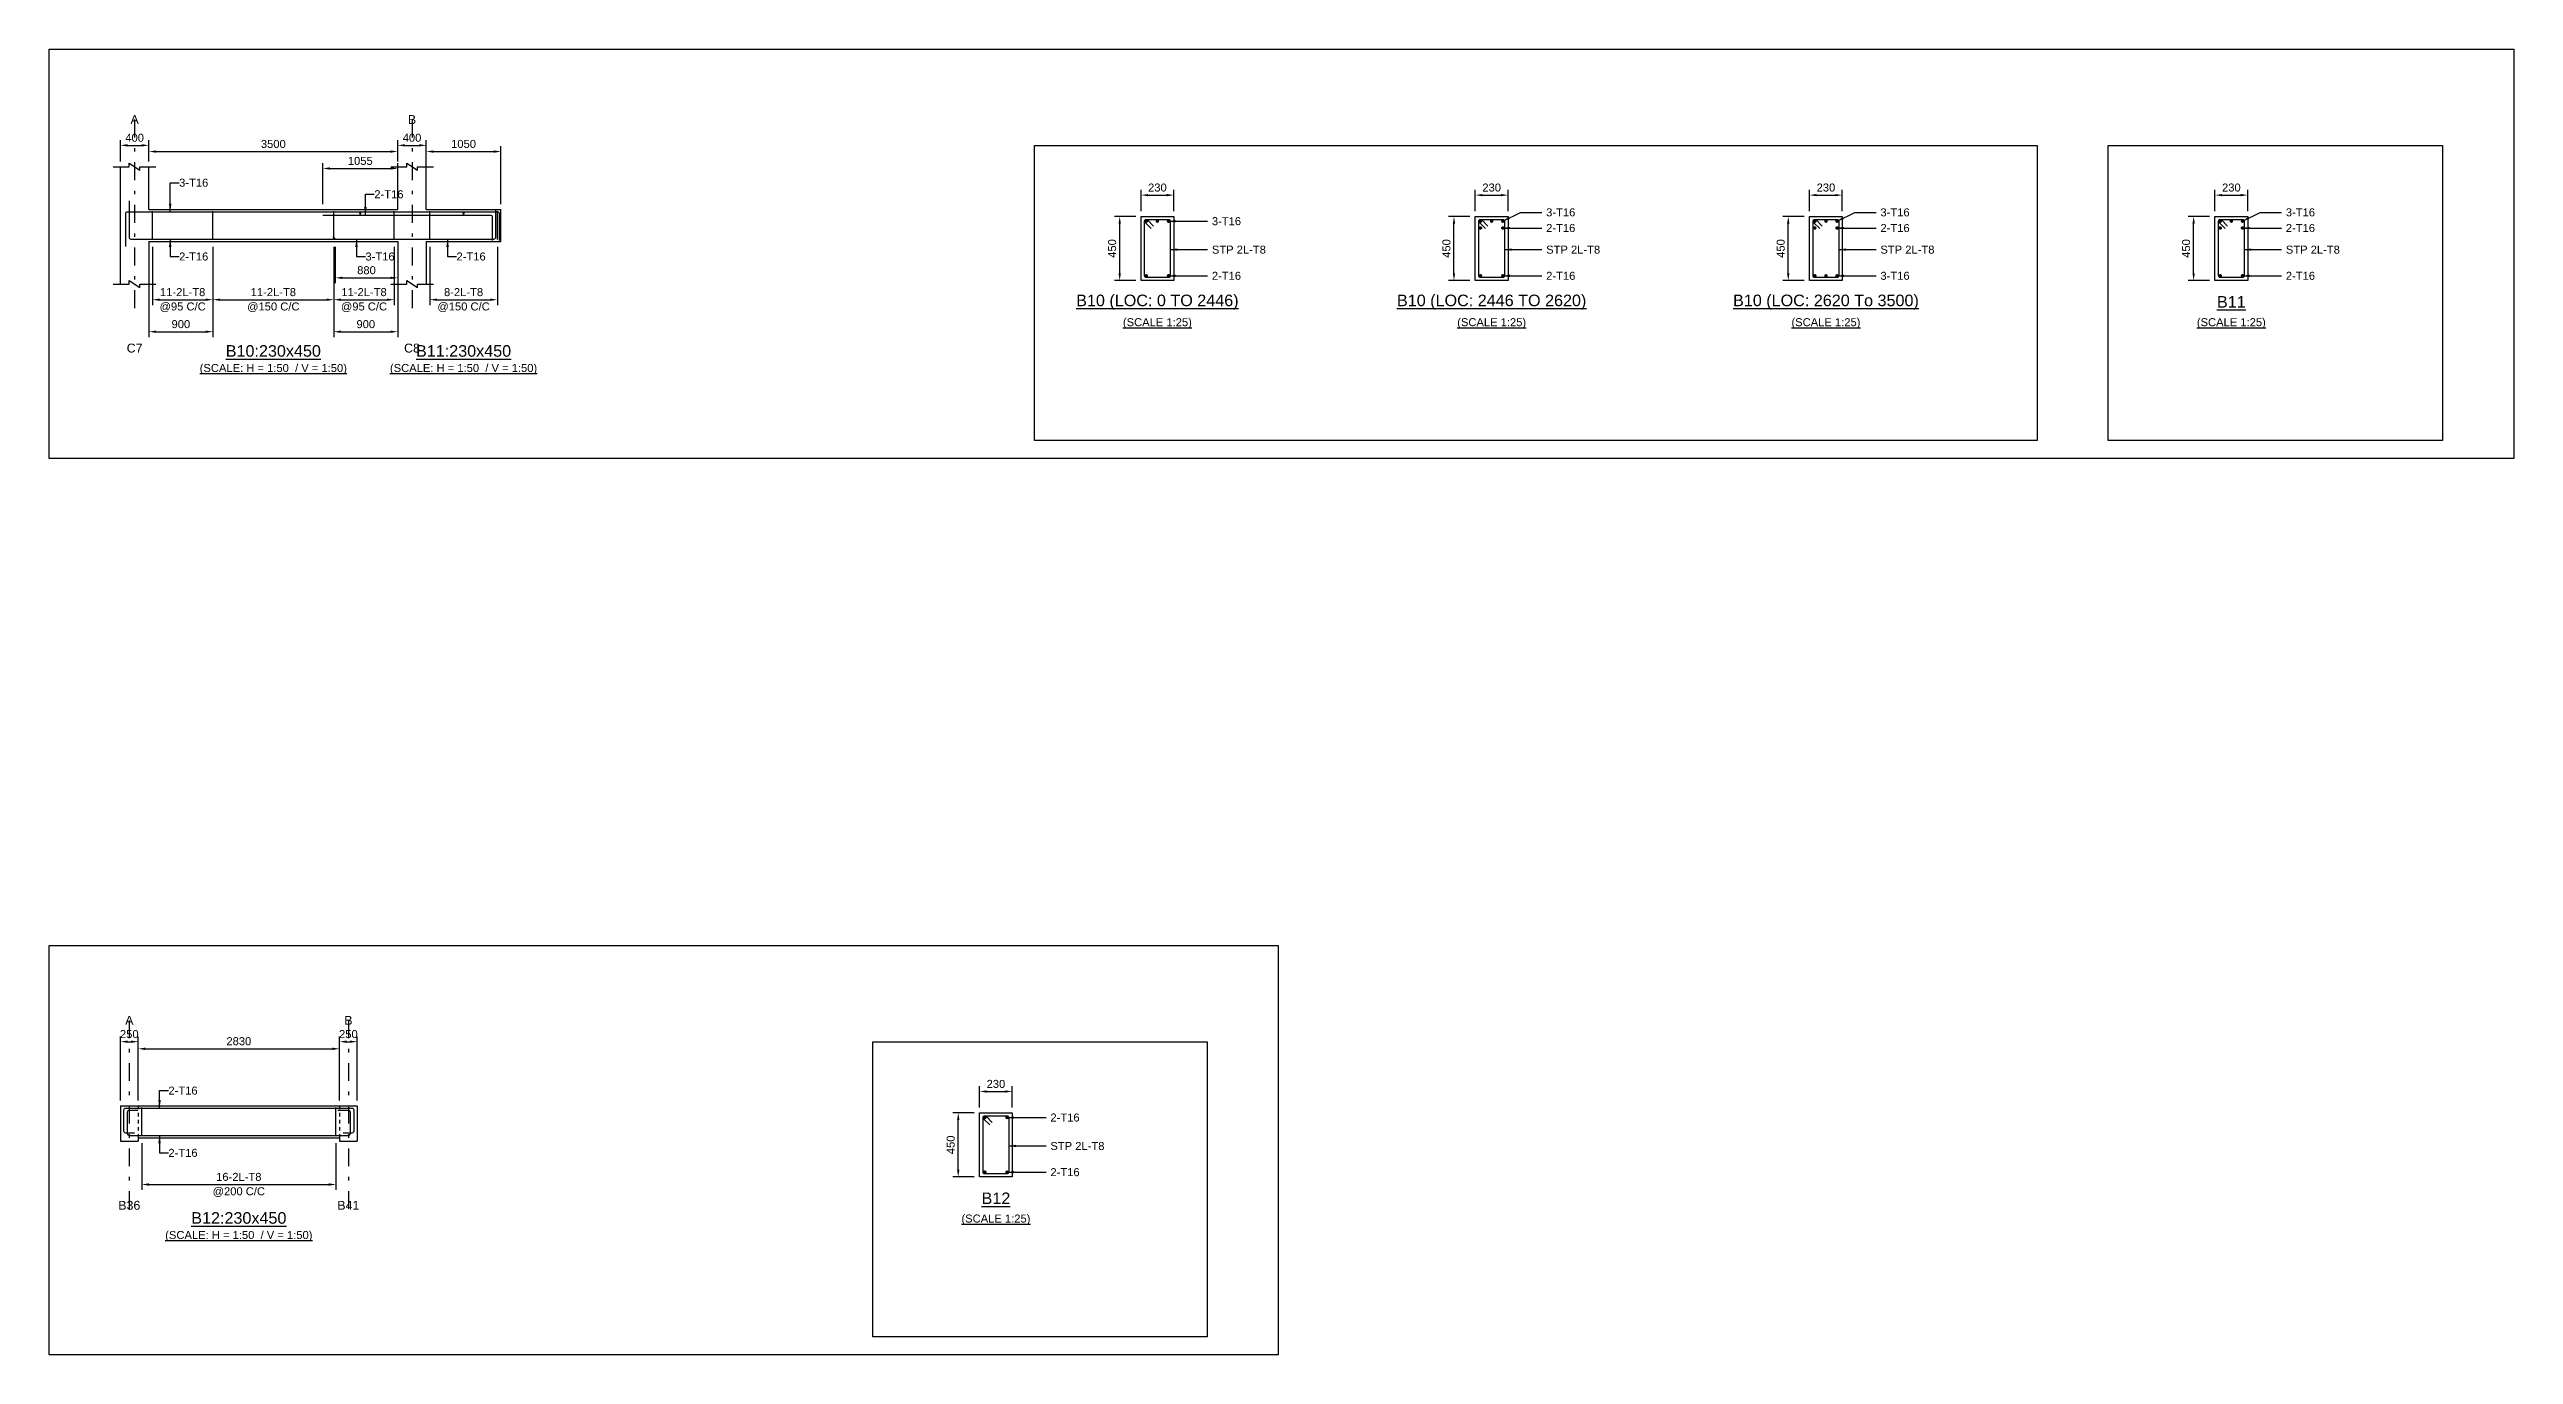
# Model space of a CAD drawing. Header units: inches. Extents: x -2000 to 143800, y -765100 to 3300.
# Drawn here: x -2000 to 67300, y -184800 to -148100 of the extents above; entities that cross this region are included whole.
import ezdxf
from ezdxf.enums import TextEntityAlignment as Align

# ---------------------------------------------------------------- set-up
doc = ezdxf.new("R2010")
doc.units = ezdxf.units.IN
doc.header["$LTSCALE"] = 1000
doc.header["$MEASUREMENT"] = 0
doc.linetypes.add('SCCenter', pattern=[1.2, 0.5, -0.3, 0.1, -0.3])
doc.linetypes.add('SCHidden', pattern=[0.2, 0.1, -0.1])
for name, color, linetype in [('Concrete Line', 2, 'Continuous'), ('Cut Line', 31, 'Continuous'), ('Dimension', 31, 'Continuous'), ('Grid', 8, 'Continuous'), ('Labels', 4, 'Continuous'), ('Labels_Support', 4, 'Continuous'), ('Link', 225, 'Continuous'), ('Reinforcement', 4, 'Continuous'), ('Schedule Border', 60, 'Continuous'), ('Spacer', 4, 'Continuous'), ('Text', 31, 'Continuous'), ('Text_Scale', 31, 'Continuous')]:
    doc.layers.add(name, color=color, linetype=linetype)
doc.styles.add('SC-SansSerif', font='SansSerif')
doc.styles.get("Standard").update_dxf_attribs({"font": 'txt.shx'})
doc.dimstyles.new('SCBBSDimStyl', dxfattribs={"dimtxt": 225, "dimasz": 200, "dimexe": 150, "dimexo": 150, "dimgap": 100, "dimtad": 1, "dimtoh": 1, "dimdec": 0, "dimzin": 0, "dimdsep": 46, "dimtxsty": 'SC-SansSerif', "dimcen": 0.09, "dimclrd": 8, "dimclre": 8, "dimclrt": 31, "dimadec": 0, "dimazin": 0, "dimtfac": 1, "dimtdec": 0, "dimtix": 1, "dimtofl": 0, "dimtmove": 0, "dimatfit": 3, "dimfxl": 1, "dimtolj": 1, "dimtzin": 0, "dimarcsym": 0})
doc.dimstyles.get("Standard").update_dxf_attribs({"dimtxt": 0.18, "dimasz": 225, "dimexe": 0.18, "dimexo": 0.0625, "dimgap": 0.09, "dimtad": 0, "dimtih": 1, "dimtoh": 1, "dimdec": 4, "dimzin": 0, "dimdsep": 46, "dimtxsty": 'Standard', "dimcen": 0.09, "dimadec": 0, "dimazin": 0, "dimtfac": 1, "dimtdec": 4, "dimtofl": 0, "dimtmove": 0, "dimatfit": 3, "dimfxl": 1, "dimtolj": 1, "dimtzin": 0, "dimarcsym": 0})

# ---------------------------------------------------------------- blocks, each defined once
blk = doc.blocks.new('*D97')
at = {"color": 8, "linetype": 'ByBlock', "lineweight": -2}
for p, q in [((900, -153650), (900, -155290)), ((2600, -153650), (2600, -155290)), ((1100, -155140), (2400, -155140))]:
    blk.add_line(p, q, dxfattribs=at)
at = {"color": 8}
for points in [[(900, -155140), (1100, -155107), (1100, -155173)], [(2600, -155140), (2400, -155173), (2400, -155107)]]:
    blk.add_solid(points, dxfattribs=at)
at = {"layer": 'DEFPOINTS', "color": 31}
for p in [(900, -153500), (2600, -153500), (900, -155140)]:
    blk.add_point(p, dxfattribs=at)
at = {"color": 31, "char_height": 225, "attachment_point": 5, "style": 'SC-SansSerif'}
for s, insert in [('\\A1;@95 C/C', (1750, -155352)), ('\\A1;11-2L-T8', (1750, -154928))]:
    blk.add_mtext(s, dxfattribs=dict(at, insert=insert))
blk = doc.blocks.new('*D98')
at = {"color": 8, "linetype": 'ByBlock', "lineweight": -2}
for p, q in [((800, -153650), (800, -156190)), ((2600, -153650), (2600, -156190)), ((1000, -156040), (2400, -156040))]:
    blk.add_line(p, q, dxfattribs=at)
at = {"color": 8}
for points in [[(800, -156040), (1000, -156007), (1000, -156073)], [(2600, -156040), (2400, -156073), (2400, -156007)]]:
    blk.add_solid(points, dxfattribs=at)
at = {"layer": 'DEFPOINTS', "color": 31}
for p in [(800, -153500), (2600, -153500), (800, -156040)]:
    blk.add_point(p, dxfattribs=at)
at = {"color": 31, "insert": (1700, -155828), "char_height": 225, "attachment_point": 5, "style": 'SC-SansSerif'}
blk.add_mtext('\\A1;900', dxfattribs=at)
blk = doc.blocks.new('*D99')
at = {"color": 8, "linetype": 'ByBlock', "lineweight": -2}
for p, q in [((2600, -153650), (2600, -155290)), ((6000, -153650), (6000, -155290)), ((2800, -155140), (5800, -155140))]:
    blk.add_line(p, q, dxfattribs=at)
at = {"color": 8}
for points in [[(2600, -155140), (2800, -155107), (2800, -155173)], [(6000, -155140), (5800, -155173), (5800, -155107)]]:
    blk.add_solid(points, dxfattribs=at)
at = {"layer": 'DEFPOINTS', "color": 31}
for p in [(2600, -153500), (6000, -153500), (2600, -155140)]:
    blk.add_point(p, dxfattribs=at)
at = {"color": 31, "char_height": 225, "attachment_point": 5, "style": 'SC-SansSerif'}
for s, insert in [('\\A1;@150 C/C', (4300, -155352)), ('\\A1;11-2L-T8', (4300, -154928))]:
    blk.add_mtext(s, dxfattribs=dict(at, insert=insert))
blk = doc.blocks.new('*D100')
at = {"color": 8, "linetype": 'ByBlock', "lineweight": -2}
for p, q in [((6000, -153650), (6000, -155290)), ((7700, -153650), (7700, -155290)), ((6200, -155140), (7500, -155140))]:
    blk.add_line(p, q, dxfattribs=at)
at = {"color": 8}
for points in [[(6000, -155140), (6200, -155107), (6200, -155173)], [(7700, -155140), (7500, -155173), (7500, -155107)]]:
    blk.add_solid(points, dxfattribs=at)
at = {"layer": 'DEFPOINTS', "color": 31}
for p in [(6000, -153500), (7700, -153500), (6000, -155140)]:
    blk.add_point(p, dxfattribs=at)
at = {"color": 31, "char_height": 225, "attachment_point": 5, "style": 'SC-SansSerif'}
for s, insert in [('\\A1;@95 C/C', (6850, -155352)), ('\\A1;11-2L-T8', (6850, -154928))]:
    blk.add_mtext(s, dxfattribs=dict(at, insert=insert))
blk = doc.blocks.new('*D101')
at = {"color": 8, "linetype": 'ByBlock', "lineweight": -2}
for p, q in [((6000, -153650), (6000, -156190)), ((7800, -153650), (7800, -156190)), ((6200, -156040), (7600, -156040))]:
    blk.add_line(p, q, dxfattribs=at)
at = {"color": 8}
for points in [[(6000, -156040), (6200, -156007), (6200, -156073)], [(7800, -156040), (7600, -156073), (7600, -156007)]]:
    blk.add_solid(points, dxfattribs=at)
at = {"layer": 'DEFPOINTS', "color": 31}
for p in [(6000, -153500), (7800, -153500), (6000, -156040)]:
    blk.add_point(p, dxfattribs=at)
at = {"color": 31, "insert": (6900, -155828), "char_height": 225, "attachment_point": 5, "style": 'SC-SansSerif'}
blk.add_mtext('\\A1;900', dxfattribs=at)
blk = doc.blocks.new('*D102')
at = {"color": 8, "linetype": 'ByBlock', "lineweight": -2}
for p, q in [((8700, -153650), (8700, -155290)), ((10600, -153650), (10600, -155290)), ((8900, -155140), (10400, -155140))]:
    blk.add_line(p, q, dxfattribs=at)
at = {"color": 8}
for points in [[(8700, -155140), (8900, -155107), (8900, -155173)], [(10600, -155140), (10400, -155173), (10400, -155107)]]:
    blk.add_solid(points, dxfattribs=at)
at = {"layer": 'DEFPOINTS', "color": 31}
for p in [(8700, -153500), (10600, -153500), (8700, -155140)]:
    blk.add_point(p, dxfattribs=at)
at = {"color": 31, "char_height": 225, "attachment_point": 5, "style": 'SC-SansSerif'}
for s, insert in [('\\A1;@150 C/C', (9650, -155352)), ('\\A1;8-2L-T8', (9650, -154928))]:
    blk.add_mtext(s, dxfattribs=dict(at, insert=insert))
blk = doc.blocks.new('*D103')
at = {"color": 8, "linetype": 'ByBlock', "lineweight": -2}
for p, q in [((5690, -152450), (5690, -151300)), ((5890, -151450), (7600, -151450)), ((7800, -152450), (7800, -151300))]:
    blk.add_line(p, q, dxfattribs=at)
at = {"color": 8}
for points in [[(5690, -151450), (5890, -151417), (5890, -151483)], [(7800, -151450), (7600, -151483), (7600, -151417)]]:
    blk.add_solid(points, dxfattribs=at)
at = {"layer": 'DEFPOINTS', "color": 31}
for p in [(5690, -151450), (5690, -152600), (7800, -152600)]:
    blk.add_point(p, dxfattribs=at)
at = {"color": 31, "insert": (6745, -151238), "char_height": 225, "attachment_point": 5, "style": 'SC-SansSerif'}
blk.add_mtext('\\A1;1055', dxfattribs=at)
blk = doc.blocks.new('*D104')
at = {"color": 8, "linetype": 'ByBlock', "lineweight": -2}
for p, q in [((6040, -153650), (6040, -154675)), ((7800, -153650), (7800, -154675)), ((6240, -154525), (7600, -154525))]:
    blk.add_line(p, q, dxfattribs=at)
at = {"color": 8}
for points in [[(6040, -154525), (6240, -154492), (6240, -154558)], [(7800, -154525), (7600, -154558), (7600, -154492)]]:
    blk.add_solid(points, dxfattribs=at)
at = {"layer": 'DEFPOINTS', "color": 31}
for p in [(6040, -153500), (7800, -153500), (6040, -154525)]:
    blk.add_point(p, dxfattribs=at)
at = {"color": 31, "insert": (6920, -154312), "char_height": 225, "attachment_point": 5, "style": 'SC-SansSerif'}
blk.add_mtext('\\A1;880', dxfattribs=at)
blk = doc.blocks.new('*D105')
at = {"color": 8, "linetype": 'ByBlock', "lineweight": -2}
for p, q in [((28700, -152650), (28700, -152050)), ((28900, -152200), (29420, -152200)), ((29620, -152650), (29620, -152050))]:
    blk.add_line(p, q, dxfattribs=at)
at = {"color": 8}
for points in [[(28700, -152200), (28900, -152167), (28900, -152233)], [(29620, -152200), (29420, -152233), (29420, -152167)]]:
    blk.add_solid(points, dxfattribs=at)
at = {"layer": 'DEFPOINTS', "color": 31}
for p in [(28700, -152200), (28700, -152800), (29620, -152800)]:
    blk.add_point(p, dxfattribs=at)
at = {"color": 31, "insert": (29160, -151988), "char_height": 225, "attachment_point": 5, "style": 'SC-SansSerif'}
blk.add_mtext('\\A1;230', dxfattribs=at)
blk = doc.blocks.new('*D106')
at = {"color": 8, "linetype": 'ByBlock', "lineweight": -2}
for p, q in [((28550, -152800), (27950, -152800)), ((28100, -154400), (28100, -153000)), ((28550, -154600), (27950, -154600))]:
    blk.add_line(p, q, dxfattribs=at)
at = {"color": 8}
for points in [[(28100, -152800), (28133, -153000), (28067, -153000)], [(28100, -154600), (28067, -154400), (28133, -154400)]]:
    blk.add_solid(points, dxfattribs=at)
at = {"layer": 'DEFPOINTS', "color": 31}
for p in [(28700, -152800), (28100, -154600), (28700, -154600)]:
    blk.add_point(p, dxfattribs=at)
at = {"color": 31, "insert": (27888, -153700), "char_height": 225, "attachment_point": 5, "rotation": 90, "style": 'SC-SansSerif'}
blk.add_mtext('\\A1;450', dxfattribs=at)
blk = doc.blocks.new('*D107')
at = {"color": 8, "linetype": 'ByBlock', "lineweight": -2}
for p, q in [((38100, -152650), (38100, -152050)), ((38300, -152200), (38820, -152200)), ((39020, -152650), (39020, -152050))]:
    blk.add_line(p, q, dxfattribs=at)
at = {"color": 8}
for points in [[(38100, -152200), (38300, -152167), (38300, -152233)], [(39020, -152200), (38820, -152233), (38820, -152167)]]:
    blk.add_solid(points, dxfattribs=at)
at = {"layer": 'DEFPOINTS', "color": 31}
for p in [(38100, -152200), (38100, -152800), (39020, -152800)]:
    blk.add_point(p, dxfattribs=at)
at = {"color": 31, "insert": (38560, -151988), "char_height": 225, "attachment_point": 5, "style": 'SC-SansSerif'}
blk.add_mtext('\\A1;230', dxfattribs=at)
blk = doc.blocks.new('*D108')
at = {"color": 8, "linetype": 'ByBlock', "lineweight": -2}
for p, q in [((37950, -152800), (37350, -152800)), ((37500, -154400), (37500, -153000)), ((37950, -154600), (37350, -154600))]:
    blk.add_line(p, q, dxfattribs=at)
at = {"color": 8}
for points in [[(37500, -152800), (37533, -153000), (37467, -153000)], [(37500, -154600), (37467, -154400), (37533, -154400)]]:
    blk.add_solid(points, dxfattribs=at)
at = {"layer": 'DEFPOINTS', "color": 31}
for p in [(38100, -152800), (37500, -154600), (38100, -154600)]:
    blk.add_point(p, dxfattribs=at)
at = {"color": 31, "insert": (37288, -153700), "char_height": 225, "attachment_point": 5, "rotation": 90, "style": 'SC-SansSerif'}
blk.add_mtext('\\A1;450', dxfattribs=at)
blk = doc.blocks.new('*D109')
at = {"color": 8, "linetype": 'ByBlock', "lineweight": -2}
for p, q in [((47500, -152650), (47500, -152050)), ((47700, -152200), (48220, -152200)), ((48420, -152650), (48420, -152050))]:
    blk.add_line(p, q, dxfattribs=at)
at = {"color": 8}
for points in [[(47500, -152200), (47700, -152167), (47700, -152233)], [(48420, -152200), (48220, -152233), (48220, -152167)]]:
    blk.add_solid(points, dxfattribs=at)
at = {"layer": 'DEFPOINTS', "color": 31}
for p in [(47500, -152200), (47500, -152800), (48420, -152800)]:
    blk.add_point(p, dxfattribs=at)
at = {"color": 31, "insert": (47960, -151988), "char_height": 225, "attachment_point": 5, "style": 'SC-SansSerif'}
blk.add_mtext('\\A1;230', dxfattribs=at)
blk = doc.blocks.new('*D110')
at = {"color": 8, "linetype": 'ByBlock', "lineweight": -2}
for p, q in [((47350, -152800), (46750, -152800)), ((46900, -154400), (46900, -153000)), ((47350, -154600), (46750, -154600))]:
    blk.add_line(p, q, dxfattribs=at)
at = {"color": 8}
for points in [[(46900, -152800), (46933, -153000), (46867, -153000)], [(46900, -154600), (46867, -154400), (46933, -154400)]]:
    blk.add_solid(points, dxfattribs=at)
at = {"layer": 'DEFPOINTS', "color": 31}
for p in [(47500, -152800), (46900, -154600), (47500, -154600)]:
    blk.add_point(p, dxfattribs=at)
at = {"color": 31, "insert": (46688, -153700), "char_height": 225, "attachment_point": 5, "rotation": 90, "style": 'SC-SansSerif'}
blk.add_mtext('\\A1;450', dxfattribs=at)
blk = doc.blocks.new('*D111')
at = {"color": 8, "linetype": 'ByBlock', "lineweight": -2}
for p, q in [((58900, -152650), (58900, -152050)), ((59100, -152200), (59620, -152200)), ((59820, -152650), (59820, -152050))]:
    blk.add_line(p, q, dxfattribs=at)
at = {"color": 8}
for points in [[(58900, -152200), (59100, -152167), (59100, -152233)], [(59820, -152200), (59620, -152233), (59620, -152167)]]:
    blk.add_solid(points, dxfattribs=at)
at = {"layer": 'DEFPOINTS', "color": 31}
for p in [(58900, -152200), (58900, -152800), (59820, -152800)]:
    blk.add_point(p, dxfattribs=at)
at = {"color": 31, "insert": (59360, -151988), "char_height": 225, "attachment_point": 5, "style": 'SC-SansSerif'}
blk.add_mtext('\\A1;230', dxfattribs=at)
blk = doc.blocks.new('*D112')
at = {"color": 8, "linetype": 'ByBlock', "lineweight": -2}
for p, q in [((58750, -152800), (58150, -152800)), ((58300, -154400), (58300, -153000)), ((58750, -154600), (58150, -154600))]:
    blk.add_line(p, q, dxfattribs=at)
at = {"color": 8}
for points in [[(58300, -152800), (58333, -153000), (58267, -153000)], [(58300, -154600), (58267, -154400), (58333, -154400)]]:
    blk.add_solid(points, dxfattribs=at)
at = {"layer": 'DEFPOINTS', "color": 31}
for p in [(58900, -152800), (58300, -154600), (58900, -154600)]:
    blk.add_point(p, dxfattribs=at)
at = {"color": 31, "insert": (58088, -153700), "char_height": 225, "attachment_point": 5, "rotation": 90, "style": 'SC-SansSerif'}
blk.add_mtext('\\A1;450', dxfattribs=at)
blk = doc.blocks.new('*D113')
at = {"color": 8, "linetype": 'ByBlock', "lineweight": -2}
for p, q in [((800, -151250), (800, -150825)), ((1000, -150975), (7600, -150975)), ((7800, -151250), (7800, -150825))]:
    blk.add_line(p, q, dxfattribs=at)
at = {"color": 8}
for points in [[(800, -150975), (1000, -150942), (1000, -151008)], [(7800, -150975), (7600, -151008), (7600, -150942)]]:
    blk.add_solid(points, dxfattribs=at)
at = {"layer": 'DEFPOINTS', "color": 31}
for p in [(800, -150975), (800, -151400), (7800, -151400)]:
    blk.add_point(p, dxfattribs=at)
at = {"color": 31, "insert": (4300, -150762), "char_height": 225, "attachment_point": 5, "style": 'SC-SansSerif'}
blk.add_mtext('\\A1;3500', dxfattribs=at)
blk = doc.blocks.new('*D114')
at = {"color": 8, "linetype": 'ByBlock', "lineweight": -2}
for p, q in [((8600, -151250), (8600, -150825)), ((8800, -150975), (10500, -150975)), ((10700, -152450), (10700, -150825))]:
    blk.add_line(p, q, dxfattribs=at)
at = {"color": 8}
for points in [[(8600, -150975), (8800, -150942), (8800, -151008)], [(10700, -150975), (10500, -151008), (10500, -150942)]]:
    blk.add_solid(points, dxfattribs=at)
at = {"layer": 'DEFPOINTS', "color": 31}
for p in [(8600, -150975), (8600, -151400), (10700, -152600)]:
    blk.add_point(p, dxfattribs=at)
at = {"color": 31, "insert": (9650, -150762), "char_height": 225, "attachment_point": 5, "style": 'SC-SansSerif'}
blk.add_mtext('\\A1;1050', dxfattribs=at)
blk = doc.blocks.new('*D115')
at = {"color": 8, "linetype": 'ByBlock', "lineweight": -2}
for p, q in [((0, -151250), (0, -150650)), ((200, -150800), (600, -150800)), ((800, -151250), (800, -150650))]:
    blk.add_line(p, q, dxfattribs=at)
at = {"color": 8}
for points in [[(0, -150800), (200, -150767), (200, -150833)], [(800, -150800), (600, -150833), (600, -150767)]]:
    blk.add_solid(points, dxfattribs=at)
at = {"layer": 'DEFPOINTS', "color": 31}
for p in [(0, -150800), (0, -151400), (800, -151400)]:
    blk.add_point(p, dxfattribs=at)
at = {"color": 31, "insert": (400, -150588), "char_height": 225, "attachment_point": 5, "style": 'SC-SansSerif'}
blk.add_mtext('\\A1;400', dxfattribs=at)
blk = doc.blocks.new('*D116')
at = {"color": 8, "linetype": 'ByBlock', "lineweight": -2}
for p, q in [((7800, -151250), (7800, -150650)), ((8000, -150800), (8400, -150800)), ((8600, -152450), (8600, -150650))]:
    blk.add_line(p, q, dxfattribs=at)
at = {"color": 8}
for points in [[(7800, -150800), (8000, -150767), (8000, -150833)], [(8600, -150800), (8400, -150833), (8400, -150767)]]:
    blk.add_solid(points, dxfattribs=at)
at = {"layer": 'DEFPOINTS', "color": 31}
for p in [(7800, -150800), (7800, -151400), (8600, -152600)]:
    blk.add_point(p, dxfattribs=at)
at = {"color": 31, "insert": (8200, -150588), "char_height": 225, "attachment_point": 5, "style": 'SC-SansSerif'}
blk.add_mtext('\\A1;400', dxfattribs=at)
blk = doc.blocks.new('*D117')
at = {"color": 8, "linetype": 'ByBlock', "lineweight": -2}
for p, q in [((600, -178850), (600, -180165)), ((6060, -178850), (6060, -180165)), ((800, -180015), (5860, -180015))]:
    blk.add_line(p, q, dxfattribs=at)
at = {"color": 8}
for points in [[(600, -180015), (800, -179982), (800, -180048)], [(6060, -180015), (5860, -180048), (5860, -179982)]]:
    blk.add_solid(points, dxfattribs=at)
at = {"layer": 'DEFPOINTS', "color": 31}
for p in [(600, -178700), (6060, -178700), (600, -180015)]:
    blk.add_point(p, dxfattribs=at)
at = {"color": 31, "char_height": 225, "attachment_point": 5, "style": 'SC-SansSerif'}
for s, insert in [('\\A1;@200 C/C', (3330, -180228)), ('\\A1;16-2L-T8', (3330, -179802))]:
    blk.add_mtext(s, dxfattribs=dict(at, insert=insert))
blk = doc.blocks.new('*D118')
at = {"color": 8, "linetype": 'ByBlock', "lineweight": -2}
for p, q in [((24160, -177850), (24160, -177250)), ((24360, -177400), (24880, -177400)), ((25080, -177850), (25080, -177250))]:
    blk.add_line(p, q, dxfattribs=at)
at = {"color": 8}
for points in [[(24160, -177400), (24360, -177367), (24360, -177433)], [(25080, -177400), (24880, -177433), (24880, -177367)]]:
    blk.add_solid(points, dxfattribs=at)
at = {"layer": 'DEFPOINTS', "color": 31}
for p in [(24160, -177400), (24160, -178000), (25080, -178000)]:
    blk.add_point(p, dxfattribs=at)
at = {"color": 31, "insert": (24620, -177188), "char_height": 225, "attachment_point": 5, "style": 'SC-SansSerif'}
blk.add_mtext('\\A1;230', dxfattribs=at)
blk = doc.blocks.new('*D119')
at = {"color": 8, "linetype": 'ByBlock', "lineweight": -2}
for p, q in [((24010, -178000), (23410, -178000)), ((23560, -179600), (23560, -178200)), ((24010, -179800), (23410, -179800))]:
    blk.add_line(p, q, dxfattribs=at)
at = {"color": 8}
for points in [[(23560, -178000), (23593, -178200), (23527, -178200)], [(23560, -179800), (23527, -179600), (23593, -179600)]]:
    blk.add_solid(points, dxfattribs=at)
at = {"layer": 'DEFPOINTS', "color": 31}
for p in [(24160, -178000), (23560, -179800), (24160, -179800)]:
    blk.add_point(p, dxfattribs=at)
at = {"color": 31, "insert": (23348, -178900), "char_height": 225, "attachment_point": 5, "rotation": 90, "style": 'SC-SansSerif'}
blk.add_mtext('\\A1;450', dxfattribs=at)
blk = doc.blocks.new('*D120')
at = {"color": 8, "linetype": 'ByBlock', "lineweight": -2}
for p, q in [((500, -177650), (500, -176050)), ((700, -176200), (5960, -176200)), ((6160, -177650), (6160, -176050))]:
    blk.add_line(p, q, dxfattribs=at)
at = {"color": 8}
for points in [[(500, -176200), (700, -176167), (700, -176233)], [(6160, -176200), (5960, -176233), (5960, -176167)]]:
    blk.add_solid(points, dxfattribs=at)
at = {"layer": 'DEFPOINTS', "color": 31}
for p in [(500, -176200), (500, -177800), (6160, -177800)]:
    blk.add_point(p, dxfattribs=at)
at = {"color": 31, "insert": (3330, -175988), "char_height": 225, "attachment_point": 5, "style": 'SC-SansSerif'}
blk.add_mtext('\\A1;2830', dxfattribs=at)
blk = doc.blocks.new('*D121')
at = {"color": 8, "linetype": 'ByBlock', "lineweight": -2}
for p, q in [((0, -177650), (0, -175850)), ((200, -176000), (300, -176000)), ((500, -177650), (500, -175850))]:
    blk.add_line(p, q, dxfattribs=at)
at = {"color": 8}
for points in [[(0, -176000), (200, -175967), (200, -176033)], [(500, -176000), (300, -176033), (300, -175967)]]:
    blk.add_solid(points, dxfattribs=at)
at = {"layer": 'DEFPOINTS', "color": 31}
for p in [(0, -176000), (0, -177800), (500, -177800)]:
    blk.add_point(p, dxfattribs=at)
at = {"color": 31, "insert": (250, -175788), "char_height": 225, "attachment_point": 5, "style": 'SC-SansSerif'}
blk.add_mtext('\\A1;250', dxfattribs=at)
blk = doc.blocks.new('*D122')
at = {"color": 8, "linetype": 'ByBlock', "lineweight": -2}
for p, q in [((6160, -177650), (6160, -175850)), ((6360, -176000), (6460, -176000)), ((6660, -177650), (6660, -175850))]:
    blk.add_line(p, q, dxfattribs=at)
at = {"color": 8}
for points in [[(6160, -176000), (6360, -175967), (6360, -176033)], [(6660, -176000), (6460, -176033), (6460, -175967)]]:
    blk.add_solid(points, dxfattribs=at)
at = {"layer": 'DEFPOINTS', "color": 31}
for p in [(6160, -176000), (6160, -177800), (6660, -177800)]:
    blk.add_point(p, dxfattribs=at)
at = {"color": 31, "insert": (6410, -175788), "char_height": 225, "attachment_point": 5, "style": 'SC-SansSerif'}
blk.add_mtext('\\A1;250', dxfattribs=at)

msp = doc.modelspace()

# ---------------------------------------------------------------- linework, layer by layer
at = {"layer": 'Concrete Line'}
for p, q in [((0, -154700), (0, -151400)), ((800, -152600), (800, -151400)), ((7800, -152600), (7800, -151400)), ((8600, -152600), (8600, -151400)), ((10700, -153500), (10700, -152600)), ((800, -153500), (800, -154700)), ((7800, -153500), (7800, -154700)), ((8600, -153500), (8600, -154700))]:
    msp.add_line(p, q, dxfattribs=at)
for points in [[(800, -152600), (7800, -152600)], [(8600, -152600), (10700, -152600)], [(800, -153500), (7800, -153500)], [(8600, -153500), (10700, -153500)], [(0, -177800), (500, -177800)], [(0, -177800), (0, -178800)], [(500, -177800), (6160, -177800)], [(6160, -177800), (6660, -177800)], [(6660, -177800), (6660, -178700)], [(500, -178700), (500, -178800)], [(500, -178700), (6160, -178700)], [(6160, -178700), (6160, -178800)], [(6660, -178700), (6660, -178800)], [(0, -178800), (500, -178800)], [(6160, -178800), (6660, -178800)]]:
    msp.add_lwpolyline(points, dxfattribs=at)
for points in [[(28700, -152800), (29620, -152800), (29620, -154600), (28700, -154600)], [(38100, -152800), (39020, -152800), (39020, -154600), (38100, -154600)], [(47500, -152800), (48420, -152800), (48420, -154600), (47500, -154600)], [(58900, -152800), (59820, -152800), (59820, -154600), (58900, -154600)], [(24160, -178000), (25080, -178000), (25080, -179800), (24160, -179800)]]:
    msp.add_lwpolyline(points, close=True, dxfattribs=at)
at = {"layer": 'Concrete Line', "color": 8, "linetype": 'SCHidden'}
for points in [[(500, -177800), (500, -178700)], [(6160, -177800), (6160, -178700)]]:
    msp.add_lwpolyline(points, dxfattribs=at)
at = {"layer": 'Cut Line'}
for points in [[(-200, -151400), (250, -151400), (250, -151300), (550, -151500), (550, -151400), (1000, -151400)], [(7600, -151400), (8050, -151400), (8050, -151300), (8350, -151500), (8350, -151400), (8800, -151400)], [(-200, -154700), (250, -154700), (250, -154600), (550, -154800), (550, -154700), (1000, -154700)], [(7600, -154700), (8050, -154700), (8050, -154600), (8350, -154800), (8350, -154700), (8800, -154700)]]:
    msp.add_lwpolyline(points, dxfattribs=at)
at = {"layer": 'Grid', "linetype": 'SCCenter'}
for p, q in [((400, -150075), (400, -155500)), ((8200, -150075), (8200, -155500)), ((250, -175400), (250, -180700)), ((6410, -175400), (6410, -180700))]:
    msp.add_line(p, q, dxfattribs=at)
at = {"layer": 'Grid'}
for centre in [(400, -150075), (8200, -150075), (250, -175400), (6410, -175400)]:
    msp.add_circle(centre, 0, dxfattribs=at)
at = {"layer": 'Link'}
for p, q in [((900, -153450), (900, -152650)), ((2600, -153450), (2600, -152650)), ((6000, -153450), (6000, -152650)), ((7700, -153450), (7700, -152650)), ((8700, -153450), (8700, -152650)), ((10600, -153450), (10600, -152650)), ((600, -178650), (600, -177850)), ((6060, -178650), (6060, -177850))]:
    msp.add_line(p, q, dxfattribs=at)
for points in [[(28983.8, -153135.6), (28814.1, -152965.9, -0.6681786), (28848, -152884), (29472, -152884, -0.4142136), (29520, -152932), (29520, -154468, -0.4142136), (29472, -154516), (28848, -154516, -0.4142136), (28800, -154468), (28800, -152932, -0.6681786), (28881.9, -152898.1), (29051.7, -153067.8)], [(38383.8, -153135.6), (38214.1, -152965.9, -0.6681786), (38248, -152884), (38872, -152884, -0.4142136), (38920, -152932), (38920, -154468, -0.4142136), (38872, -154516), (38248, -154516, -0.4142136), (38200, -154468), (38200, -152932, -0.6681786), (38281.9, -152898.1), (38451.7, -153067.8)], [(47783.8, -153135.6), (47614.1, -152965.9, -0.6681786), (47648, -152884), (48272, -152884, -0.4142136), (48320, -152932), (48320, -154468, -0.4142136), (48272, -154516), (47648, -154516, -0.4142136), (47600, -154468), (47600, -152932, -0.6681786), (47681.9, -152898.1), (47851.7, -153067.8)], [(59183.8, -153135.6), (59014.1, -152965.9, -0.6681786), (59048, -152884), (59672, -152884, -0.4142136), (59720, -152932), (59720, -154468, -0.4142136), (59672, -154516), (59048, -154516, -0.4142136), (59000, -154468), (59000, -152932, -0.6681786), (59081.9, -152898.1), (59251.7, -153067.8)], [(24443.8, -178335.6), (24274.1, -178165.9, -0.6681786), (24308, -178084), (24932, -178084, -0.4142136), (24980, -178132), (24980, -179668, -0.4142136), (24932, -179716), (24308, -179716, -0.4142136), (24260, -179668), (24260, -178132, -0.6681786), (24341.9, -178098.1), (24511.6, -178267.8)]]:
    msp.add_lwpolyline(points, format="xyb", dxfattribs=at)
at = {"layer": 'Reinforcement'}
for points in [[(244, -152358), (244, -153384, 0.4142136), (294, -153434), (10504, -153434, 0.4142136), (10554, -153384), (10554, -152625)], [(148, -153646), (148, -152716, -0.4142136), (198, -152666), (10600, -152666, -0.4142136), (10650, -152716), (10650, -153475)], [(5690, -152762), (10408, -152762, -0.4142136), (10458, -152812), (10458, -153475)], [(398, -178570), (148, -178570, -0.4142136), (98, -178520), (98, -177916, -0.4142136), (148, -177866), (6512, -177866, -0.4142136), (6562, -177916), (6562, -178520, -0.4142136), (6512, -178570), (6262, -178570)], [(494, -177930), (244, -177930, 0.4142136), (194, -177980), (194, -178584, 0.4142136), (244, -178634), (6416, -178634, 0.4142136), (6466, -178584), (6466, -177980, 0.4142136), (6416, -177930), (6116, -177930)]]:
    msp.add_lwpolyline(points, format="xyb", dxfattribs=at)
at = {"layer": 'Reinforcement', "const_width": 48}
for points in [[(28824, -152932, 1), (28872, -152932, 1)], [(29136, -152932, 1), (29184, -152932, 1)], [(29448, -152932, 1), (29496, -152932, 1)], [(38224, -152932, 1), (38272, -152932, 1)], [(38224, -153124, 1), (38272, -153124, 1)], [(38536, -152932, 1), (38584, -152932, 1)], [(38848, -152932, 1), (38896, -152932, 1)], [(38848, -153124, 1), (38896, -153124, 1)], [(47624, -152932, 1), (47672, -152932, 1)], [(47624, -153124, 1), (47672, -153124, 1)], [(47936, -152932, 1), (47984, -152932, 1)], [(48248, -152932, 1), (48296, -152932, 1)], [(48248, -153124, 1), (48296, -153124, 1)], [(59024, -152932, 1), (59072, -152932, 1)], [(59024, -153124, 1), (59072, -153124, 1)], [(59336, -152932, 1), (59384, -152932, 1)], [(59648, -152932, 1), (59696, -152932, 1)], [(59648, -153124, 1), (59696, -153124, 1)], [(28824, -154468, 1), (28872, -154468, 1)], [(29448, -154468, 1), (29496, -154468, 1)], [(38224, -154468, 1), (38272, -154468, 1)], [(38848, -154468, 1), (38896, -154468, 1)], [(47624, -154468, 1), (47672, -154468, 1)], [(47936, -154468, 1), (47984, -154468, 1)], [(48248, -154468, 1), (48296, -154468, 1)], [(59024, -154468, 1), (59072, -154468, 1)], [(59648, -154468, 1), (59696, -154468, 1)], [(24284, -178132, 1), (24332, -178132, 1)], [(24908, -178132, 1), (24956, -178132, 1)], [(24284, -179668, 1), (24332, -179668, 1)], [(24908, -179668, 1), (24956, -179668, 1)]]:
    msp.add_lwpolyline(points, format="xyb", close=True, dxfattribs=at)
at = {"layer": 'Reinforcement'}
msp.add_lwpolyline([(5969.3, -153363.3), (6040, -153434), (9688, -153434)], dxfattribs=at)
at = {"layer": 'Schedule Border'}
for points in [[(-2000, -148100), (67300, -148100), (67300, -159600), (-2000, -159600)], [(25700, -150800), (53900, -150800), (53900, -159100), (25700, -159100)], [(55900, -150800), (65300, -150800), (65300, -159100), (55900, -159100)], [(-2000, -173300), (32560, -173300), (32560, -184800), (-2000, -184800)], [(21160, -176000), (30560, -176000), (30560, -184300), (21160, -184300)]]:
    msp.add_lwpolyline(points, close=True, dxfattribs=at)
at = {"layer": 'Spacer', "const_width": 32}
for points in [[(6729, -152714, 1), (6761, -152714, 1)], [(9634, -152714, 1), (9666, -152714, 1)]]:
    msp.add_lwpolyline(points, format="xyb", close=True, dxfattribs=at)

# ---------------------------------------------------------------- texts
at = {"layer": 'Grid', "style": 'SC-SansSerif'}
for s, p in [('A', (400, -150075)), ('B', (8200, -150075)), ('A', (250, -175400)), ('B', (6410, -175400))]:
    msp.add_text(s, height=250, dxfattribs=at).set_placement(p, align=Align.MIDDLE)
at = {"layer": 'Labels', "style": 'SC-SansSerif'}
for s, p in [('%%uB10 (LOC: 0 TO 2446)', (29160, -155200)), ('%%uB10 (LOC: 2446 TO 2620)', (38560, -155200)), ('%%uB10 (LOC: 2620 To 3500)', (47960, -155200)), ('%%uB11', (59360, -155200)), ('%%uB12', (24620, -180400))]:
    msp.add_text(s, height=325, dxfattribs=at).set_placement(p, align=Align.MIDDLE)
for s, p in [('%%uB10:230x450', (4300, -156840)), ('%%uB11:230x450', (9650, -156840)), ('%%uB12:230x450', (3330, -181215))]:
    msp.add_text(s, height=325, dxfattribs=at).set_placement(p, align=Align.BOTTOM_CENTER)
at = {"layer": 'Labels_Support', "style": 'SC-SansSerif'}
for s, p in [('C7', (400, -156700)), ('C8', (8200, -156700)), ('B36', (250, -180800)), ('B41', (6410, -180800))]:
    msp.add_text(s, height=250, dxfattribs=at).set_placement(p, align=Align.BOTTOM_CENTER)
at = {"layer": 'Text', "style": 'SC-SansSerif'}
for s, p in [('3-T16', (1650, -151850)), ('2-T16', (7140, -152175)), ('3-T16', (30692, -152932)), ('3-T16', (40092, -152684)), ('2-T16', (40092, -153124)), ('3-T16', (49492, -152684)), ('2-T16', (49492, -153124)), ('3-T16', (60892, -152684)), ('2-T16', (60892, -153124)), ('2-T16', (1650, -153925)), ('3-T16', (6890, -153925)), ('2-T16', (9450, -153925)), ('STP 2L-T8', (30692, -153732)), ('STP 2L-T8', (40092, -153732)), ('STP 2L-T8', (49492, -153732)), ('STP 2L-T8', (60892, -153732)), ('2-T16', (30692, -154468)), ('2-T16', (40092, -154468)), ('3-T16', (49492, -154468)), ('2-T16', (60892, -154468)), ('2-T16', (1350, -177375)), ('2-T16', (26152, -178132)), ('2-T16', (1350, -179125)), ('STP 2L-T8', (26152, -178932)), ('2-T16', (26152, -179668))]:
    msp.add_text(s, height=225, dxfattribs=at).set_placement(p, align=Align.MIDDLE_LEFT)
for p in [(29160, -155800), (38560, -155800), (47960, -155800), (59360, -155800), (24620, -181000)]:
    msp.add_text('%%u(SCALE 1:25)', height=225, dxfattribs=at).set_placement(p, align=Align.MIDDLE)
at = {"layer": 'Text_Scale', "style": 'SC-SansSerif'}
for p in [(4300, -157240), (9650, -157240), (3330, -181615)]:
    msp.add_text('%%u(SCALE: H = 1:50  / V = 1:50)', height=225, dxfattribs=at).set_placement(p, align=Align.BOTTOM_CENTER)

# ---------------------------------------------------------------- dimensions: what is measured, and where the dimension line sits
at = {"layer": 'Dimension'}
for base, p1, p2, text, picture, middle in [((800, -150800), (0, -151400), (800, -151400), '400', '*D115', (400, -150800)), ((7800, -150975), (800, -151400), (7800, -151400), '3500', '*D113', (4300, -150975)), ((8600, -150800), (7800, -151400), (8600, -152600), '400', '*D116', (8200, -150800)), ((10700, -150975), (8600, -151400), (10700, -152600), '1050', '*D114', (9650, -150975)), ((7800, -151450), (5690, -152600), (7800, -152600), '1055', '*D103', (6745, -151450)), ((2600, -156040), (800, -153500), (2600, -153500), '900', '*D98', (1700, -156040)), ((2600, -155140), (900, -153500), (2600, -153500), '11-2L-T8\\X@95 C/C', '*D97', (1750, -155140)), ((6000, -155140), (2600, -153500), (6000, -153500), '11-2L-T8\\X@150 C/C', '*D99', (4300, -155140)), ((7700, -155140), (6000, -153500), (7700, -153500), '11-2L-T8\\X@95 C/C', '*D100', (6850, -155140)), ((7800, -156040), (6000, -153500), (7800, -153500), '900', '*D101', (6900, -156040)), ((7800, -154525), (6040, -153500), (7800, -153500), '880', '*D104', (6920, -154525)), ((10600, -155140), (8700, -153500), (10600, -153500), '8-2L-T8\\X@150 C/C', '*D102', (9650, -155140)), ((500, -176000), (0, -177800), (500, -177800), '250', '*D121', (250, -176000)), ((6160, -176200), (500, -177800), (6160, -177800), '2830', '*D120', (3330, -176200)), ((6660, -176000), (6160, -177800), (6660, -177800), '250', '*D122', (6410, -176000)), ((6060, -180015), (600, -178700), (6060, -178700), '16-2L-T8\\X@200 C/C', '*D117', (3330, -180015))]:
    dim = msp.add_linear_dim(base=base, p1=p1, p2=p2, text=text, dimstyle='SCBBSDimStyl', dxfattribs=at)
    dim.commit()
    dim.dimension.update_dxf_attribs({"geometry": picture, "text_midpoint": middle})
for base, p1, p2, angle, text, picture, middle in [((29620, -152200), (28700, -152800), (29620, -152800), 0, '230', '*D105', (29160, -152200)), ((39020, -152200), (38100, -152800), (39020, -152800), 0, '230', '*D107', (38560, -152200)), ((48420, -152200), (47500, -152800), (48420, -152800), 0, '230', '*D109', (47960, -152200)), ((59820, -152200), (58900, -152800), (59820, -152800), 0, '230', '*D111', (59360, -152200)), ((28100, -152800), (28700, -154600), (28700, -152800), 90, '450', '*D106', (28100, -153700)), ((37500, -152800), (38100, -154600), (38100, -152800), 90, '450', '*D108', (37500, -153700)), ((46900, -152800), (47500, -154600), (47500, -152800), 90, '450', '*D110', (46900, -153700)), ((58300, -152800), (58900, -154600), (58900, -152800), 90, '450', '*D112', (58300, -153700)), ((25080, -177400), (24160, -178000), (25080, -178000), 0, '230', '*D118', (24620, -177400)), ((23560, -178000), (24160, -179800), (24160, -178000), 90, '450', '*D119', (23560, -178900))]:
    dim = msp.add_linear_dim(base=base, p1=p1, p2=p2, angle=angle, text=text, dimstyle='SCBBSDimStyl', override={"dimjust": 0}, dxfattribs=at)
    dim.commit()
    dim.dimension.update_dxf_attribs({"geometry": picture, "text_midpoint": middle, "dimtype": 129})

# ---------------------------------------------------------------- leaders
at = {"layer": 'Dimension', "color": 8}
for points, dimstyle in [([(1400, -152666), (1400, -151850), (1650, -151850)], 'Standard'), ([(6890, -152762), (6890, -152175), (7140, -152175)], 'Standard'), ([(29472, -152932), (29972, -152932), (30572, -152932)], 'SCBBSDimStyl'), ([(38872, -152932), (39372, -152684), (39972, -152684)], 'SCBBSDimStyl'), ([(38872, -153124), (39372, -153124), (39972, -153124)], 'SCBBSDimStyl'), ([(48272, -152932), (48772, -152684), (49372, -152684)], 'SCBBSDimStyl'), ([(48272, -153124), (48772, -153124), (49372, -153124)], 'SCBBSDimStyl'), ([(59672, -152932), (60172, -152684), (60772, -152684)], 'SCBBSDimStyl'), ([(59672, -153124), (60172, -153124), (60772, -153124)], 'SCBBSDimStyl'), ([(1400, -153434), (1400, -153925), (1650, -153925)], 'Standard'), ([(6640, -153434), (6640, -153925), (6890, -153925)], 'Standard'), ([(9200, -153434), (9200, -153925), (9450, -153925)], 'Standard'), ([(29520, -153732), (30572, -153732)], 'SCBBSDimStyl'), ([(38920, -153732), (39972, -153732)], 'SCBBSDimStyl'), ([(48320, -153732), (49372, -153732)], 'SCBBSDimStyl'), ([(59720, -153732), (60772, -153732)], 'SCBBSDimStyl'), ([(29472, -154468), (29972, -154468), (30572, -154468)], 'SCBBSDimStyl'), ([(38872, -154468), (39372, -154468), (39972, -154468)], 'SCBBSDimStyl'), ([(48272, -154468), (48772, -154468), (49372, -154468)], 'SCBBSDimStyl'), ([(59672, -154468), (60172, -154468), (60772, -154468)], 'SCBBSDimStyl'), ([(1100, -177866), (1100, -177375), (1350, -177375)], 'Standard'), ([(24932, -178132), (25432, -178132), (26032, -178132)], 'SCBBSDimStyl'), ([(1100, -178634), (1100, -179125), (1350, -179125)], 'Standard'), ([(24980, -178932), (26032, -178932)], 'SCBBSDimStyl'), ([(24932, -179668), (25432, -179668), (26032, -179668)], 'SCBBSDimStyl')]:
    msp.add_leader(points, dimstyle=dimstyle, dxfattribs=at)

doc.saveas('drawing.dxf')
